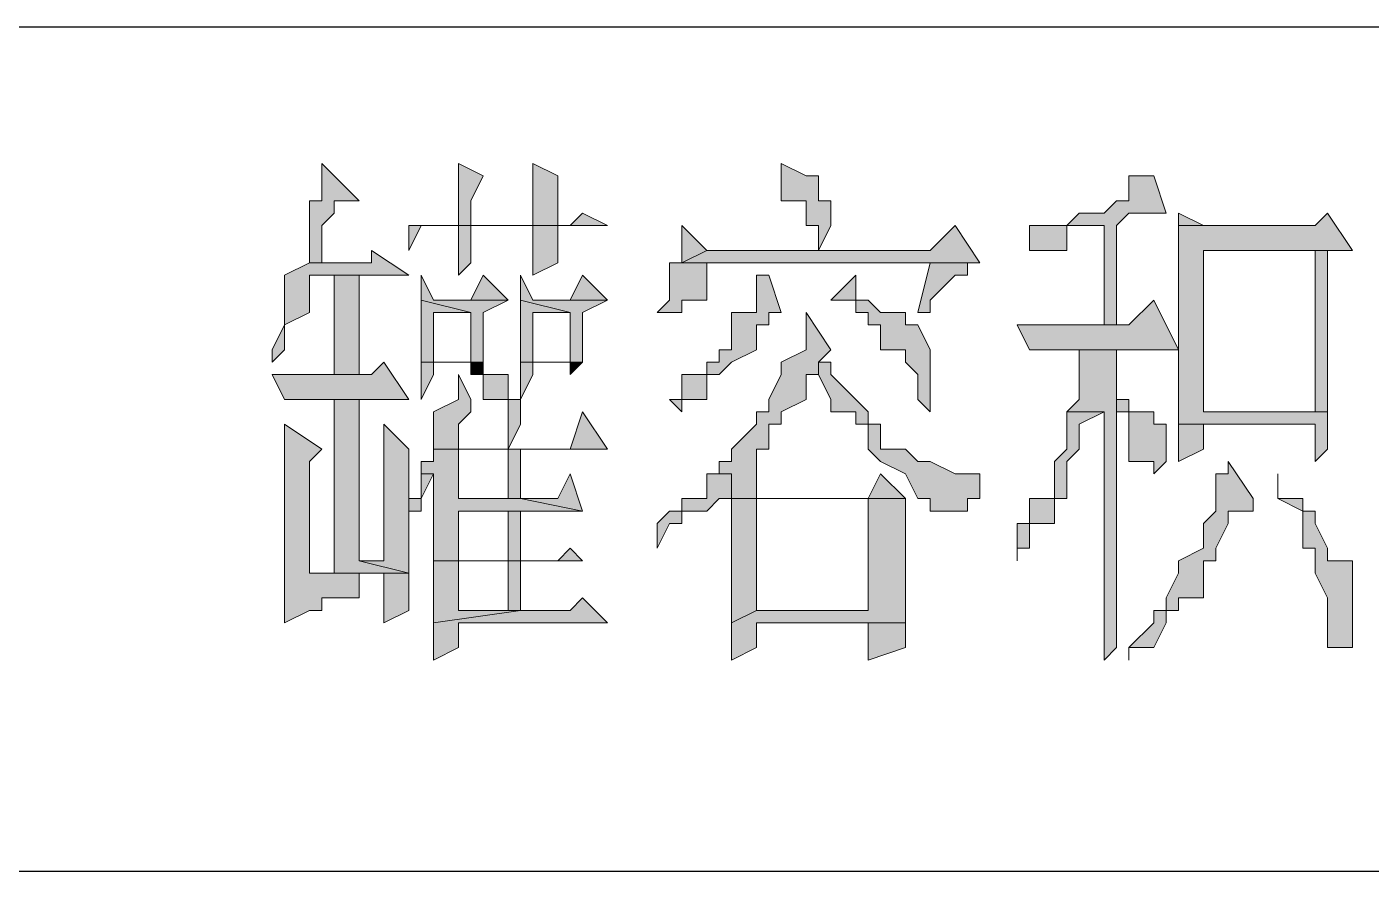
# Model space of a CAD drawing. Header units: millimetres. Extents: x 20 to 821, y 1 to 1134.
# Drawn here: x 701.5 to 720.99, y 1096.88 to 1109.12 of the extents above; entities that cross this region are included whole.
import ezdxf

# ---------------------------------------------------------------- set-up
doc = ezdxf.new("R2010")
doc.units = ezdxf.units.MM
doc.layers.add('1', color=7, linetype='Continuous')

msp = doc.modelspace()

# ---------------------------------------------------------------- hatches: boundary and pattern name
h = msp.add_hatch(color=0)
h.dxf.hatch_style = 2
h.paths.add_polyline_path([(705.78, 1107.141732), (705.78, 1106.601732), (705.6, 1106.601732), (705.6, 1105.701732), (705.78, 1105.701732), (705.78, 1106.241732), (705.96, 1106.421732), (705.96, 1106.601732), (706.32, 1106.601732)])
h = msp.add_hatch(color=0)
h.dxf.hatch_style = 2
h.paths.add_polyline_path([(707.76, 1107.141732), (707.76, 1106.241732), (707.94, 1106.241732), (707.94, 1106.601732), (708.12, 1106.961732)])
h = msp.add_hatch(color=0)
h.dxf.hatch_style = 2
h.paths.add_polyline_path([(708.84, 1107.141732), (708.84, 1106.241732), (709.2, 1106.241732), (709.2, 1106.961732)])
h = msp.add_hatch(color=0)
h.dxf.hatch_style = 2
h.paths.add_polyline_path([(712.44, 1107.141732), (712.44, 1106.601732), (712.8, 1106.601732), (712.8, 1106.241732), (712.98, 1106.241732), (712.98, 1105.881732), (713.16, 1106.241732), (713.16, 1106.601732), (712.98, 1106.601732), (712.98, 1106.961732), (712.8, 1106.961732)])
h = msp.add_hatch(color=0)
h.dxf.hatch_style = 2
h.paths.add_polyline_path([(717.84, 1106.961732), (717.48, 1106.961732), (717.48, 1106.601732), (717.3, 1106.601732), (717.12, 1106.421732), (716.76, 1106.421732), (716.58, 1106.241732), (716.04, 1106.241732), (717.12, 1106.241732), (717.12, 1104.801732), (717.3, 1104.801732), (717.3, 1106.241732), (717.48, 1106.421732), (718.02, 1106.421732)])
h = msp.add_hatch(color=0)
h.dxf.hatch_style = 2
h.paths.add_polyline_path([(709.56, 1106.421732), (709.38, 1106.241732), (707.04, 1106.241732), (707.04, 1105.881732), (707.22, 1106.241732), (709.92, 1106.241732)])
h = msp.add_hatch(color=0)
h.dxf.hatch_style = 2
h.paths.add_polyline_path([(718.2, 1106.421732), (718.2, 1106.241732), (718.56, 1106.241732)])
h = msp.add_hatch(color=0)
h.dxf.hatch_style = 2
h.paths.add_polyline_path([(720.36, 1106.421732), (720.18, 1106.241732), (718.2, 1106.241732), (718.2, 1105.881732), (718.2, 1103.361732), (720.18, 1103.361732), (720.18, 1102.821732), (720.36, 1103.001732), (720.36, 1103.361732), (720.36, 1103.541732), (718.56, 1103.541732), (718.56, 1105.881732), (720.18, 1105.881732), (720.72, 1105.881732)])
h = msp.add_hatch(color=0)
h.dxf.hatch_style = 2
h.paths.add_polyline_path([(707.94, 1106.241732), (707.76, 1106.241732), (707.76, 1105.881732), (707.76, 1105.521732), (707.94, 1105.701732)])
h = msp.add_hatch(color=0)
h.dxf.hatch_style = 2
h.paths.add_polyline_path([(709.2, 1106.241732), (708.84, 1106.241732), (708.84, 1105.521732), (709.2, 1105.701732)])
h = msp.add_hatch(color=0)
h.dxf.hatch_style = 2
h.paths.add_polyline_path([(714.96, 1106.241732), (714.6, 1105.881732), (711.36, 1105.881732), (711, 1105.701732), (715.32, 1105.701732)])
h = msp.add_hatch(color=0)
h.dxf.hatch_style = 2
h.paths.add_polyline_path([(711, 1106.241732), (711, 1105.701732), (711.36, 1105.881732)])
h = msp.add_hatch(color=0)
h.dxf.hatch_style = 2
h.paths.add_polyline_path([(716.04, 1106.241732), (716.04, 1105.881732), (716.4, 1105.881732), (716.58, 1105.881732), (716.58, 1106.241732), (717.12, 1106.241732)])
h = msp.add_hatch(color=0)
h.dxf.hatch_style = 2
h.paths.add_polyline_path([(706.5, 1105.881732), (706.5, 1105.701732), (705.78, 1105.701732), (705.6, 1105.701732), (705.24, 1105.521732), (705.24, 1104.801732), (705.06, 1104.441732), (705.06, 1104.261732), (705.24, 1104.441732), (705.24, 1104.801732), (705.6, 1104.981732), (705.6, 1105.521732), (705.78, 1105.521732), (706.32, 1105.521732), (707.04, 1105.521732)])
h = msp.add_hatch(color=0)
h.dxf.hatch_style = 2
h.paths.add_polyline_path([(720.72, 1105.881732), (720.18, 1105.881732), (720.18, 1103.541732), (718.56, 1103.541732), (720.36, 1103.541732), (720.36, 1105.881732)])
h = msp.add_hatch(color=0)
h.dxf.hatch_style = 2
h.paths.add_polyline_path([(711, 1105.701732), (710.82, 1105.701732), (710.82, 1105.521732), (710.82, 1105.161732), (710.64, 1104.981732), (711, 1104.981732), (711, 1105.161732), (711.36, 1105.161732), (711.36, 1105.521732), (711.36, 1105.701732), (714.6, 1105.701732)])
h = msp.add_hatch(color=0)
h.dxf.hatch_style = 2
h.paths.add_polyline_path([(714.6, 1105.701732), (714.42, 1104.981732), (714.6, 1104.981732), (714.6, 1105.161732), (714.96, 1105.521732), (715.14, 1105.521732), (715.14, 1105.701732), (715.32, 1105.701732)])
h = msp.add_hatch(color=0)
h.dxf.hatch_style = 2
h.paths.add_polyline_path([(705.96, 1104.081732), (706.32, 1104.081732), (706.32, 1105.521732), (705.96, 1105.521732)])
h = msp.add_hatch(color=0)
h.dxf.hatch_style = 2
h.paths.add_polyline_path([(707.22, 1105.521732), (707.22, 1105.161732), (707.94, 1104.981732), (707.94, 1104.261732), (707.4, 1104.261732), (707.22, 1104.261732), (707.22, 1104.081732), (707.22, 1103.721732), (707.4, 1104.081732), (707.4, 1104.261732), (707.94, 1104.261732), (708.12, 1104.261732), (708.12, 1104.441732), (708.12, 1104.981732), (708.48, 1105.161732), (707.4, 1105.161732)])
h = msp.add_hatch(color=0)
h.dxf.hatch_style = 2
h.paths.add_polyline_path([(708.12, 1105.521732), (707.94, 1105.161732), (707.4, 1105.161732), (708.48, 1105.161732)])
h = msp.add_hatch(color=0)
h.dxf.hatch_style = 2
h.paths.add_polyline_path([(708.66, 1105.521732), (708.66, 1105.161732), (709.38, 1104.981732), (709.38, 1104.261732), (708.84, 1104.261732), (708.66, 1104.261732), (708.66, 1104.081732), (708.66, 1103.721732), (708.84, 1104.081732), (708.84, 1104.261732), (709.38, 1104.261732), (709.56, 1104.261732), (709.56, 1104.441732), (709.56, 1104.981732), (709.92, 1105.161732), (708.84, 1105.161732)])
h = msp.add_hatch(color=0)
h.dxf.hatch_style = 2
h.paths.add_polyline_path([(709.56, 1105.521732), (709.38, 1105.161732), (708.84, 1105.161732), (709.92, 1105.161732)])
h = msp.add_hatch(color=0)
h.dxf.hatch_style = 2
h.paths.add_polyline_path([(712.26, 1105.521732), (712.08, 1105.521732), (712.08, 1105.161732), (712.08, 1104.981732), (711.72, 1104.981732), (711.72, 1104.441732), (711.54, 1104.441732), (711.54, 1104.261732), (711.36, 1104.261732), (711.36, 1104.081732), (711, 1104.081732), (711, 1103.721732), (710.82, 1103.721732), (711, 1103.541732), (711, 1103.721732), (711.36, 1103.721732), (711.36, 1104.081732), (711.54, 1104.081732), (711.72, 1104.261732), (712.08, 1104.441732), (712.08, 1104.801732), (712.26, 1104.801732), (712.26, 1104.981732), (712.44, 1104.981732)])
h = msp.add_hatch(color=0)
h.dxf.hatch_style = 2
h.paths.add_polyline_path([(713.52, 1105.521732), (713.16, 1105.161732), (713.52, 1105.161732), (713.52, 1104.981732), (713.7, 1104.981732), (713.7, 1104.801732), (713.88, 1104.801732), (713.88, 1104.441732), (714.24, 1104.441732), (714.24, 1104.261732), (714.42, 1104.081732), (714.42, 1103.721732), (714.6, 1103.541732), (714.6, 1104.441732), (714.42, 1104.801732), (714.24, 1104.801732), (714.24, 1104.981732), (713.88, 1104.981732), (713.7, 1105.161732), (713.52, 1105.161732)])
h = msp.add_hatch(color=0)
h.dxf.hatch_style = 2
h.paths.add_polyline_path([(707.22, 1105.161732), (707.22, 1104.261732), (707.4, 1104.261732), (707.4, 1104.981732), (707.94, 1104.981732)])
h = msp.add_hatch(color=0)
h.dxf.hatch_style = 2
h.paths.add_polyline_path([(708.66, 1105.161732), (708.66, 1104.261732), (708.84, 1104.261732), (708.84, 1104.981732), (709.38, 1104.981732)])
h = msp.add_hatch(color=0)
h.dxf.hatch_style = 2
h.paths.add_polyline_path([(717.84, 1105.161732), (717.48, 1104.801732), (715.86, 1104.801732), (716.04, 1104.441732), (718.2, 1104.441732)])
h = msp.add_hatch(color=0)
h.dxf.hatch_style = 2
h.paths.add_polyline_path([(712.8, 1104.981732), (712.8, 1104.441732), (712.44, 1104.261732), (712.44, 1104.081732), (712.26, 1103.721732), (712.26, 1103.541732), (712.08, 1103.541732), (712.08, 1103.361732), (711.72, 1103.001732), (711.72, 1102.821732), (711.54, 1102.821732), (711.54, 1102.641732), (711.72, 1102.641732), (711.72, 1102.281732), (712.08, 1102.281732), (712.08, 1102.821732), (712.08, 1103.001732), (712.26, 1103.001732), (712.26, 1103.361732), (712.44, 1103.361732), (712.44, 1103.541732), (712.8, 1103.721732), (712.8, 1104.081732), (712.98, 1104.081732), (712.98, 1104.261732), (713.16, 1104.441732)])
h = msp.add_hatch(color=0)
h.dxf.hatch_style = 2
h.paths.add_polyline_path([(717.3, 1104.441732), (716.76, 1104.441732), (716.76, 1104.261732), (716.76, 1103.721732), (716.58, 1103.541732), (717.12, 1103.541732), (717.12, 1103.361732), (717.12, 1100.481732), (717.12, 1099.941732), (717.3, 1100.121732)])
h = msp.add_hatch(color=0)
h.dxf.hatch_style = 2
h.paths.add_polyline_path([(706.68, 1104.261732), (706.5, 1104.081732), (705.06, 1104.081732), (705.24, 1103.721732), (707.04, 1103.721732)])
h = msp.add_hatch(color=0)
h.dxf.hatch_style = 2
h.paths.add_polyline_path([(708.12, 1104.261732), (707.94, 1104.261732), (707.94, 1104.081732), (708.12, 1104.081732)])
h = msp.add_hatch(color=0)
h.dxf.hatch_style = 2
h.paths.add_polyline_path([(709.56, 1104.261732), (709.38, 1104.261732), (709.38, 1104.081732)])
h = msp.add_hatch(color=0)
h.dxf.hatch_style = 2
h.paths.add_polyline_path([(712.98, 1104.261732), (712.98, 1104.081732), (713.16, 1103.721732), (713.16, 1103.541732), (713.52, 1103.541732), (713.52, 1103.361732), (713.7, 1103.361732), (713.7, 1103.001732), (713.88, 1102.821732), (714.24, 1102.641732), (714.42, 1102.281732), (714.6, 1102.281732), (714.6, 1102.101732), (715.14, 1102.101732), (715.14, 1102.281732), (715.32, 1102.281732), (715.32, 1102.641732), (714.96, 1102.641732), (714.6, 1102.821732), (714.42, 1102.821732), (714.24, 1103.001732), (713.88, 1103.001732), (713.88, 1103.361732), (713.7, 1103.361732), (713.7, 1103.541732), (713.52, 1103.721732), (713.16, 1104.081732), (713.16, 1104.261732)])
h = msp.add_hatch(color=0)
h.dxf.hatch_style = 2
h.paths.add_polyline_path([(707.76, 1104.081732), (707.76, 1103.721732), (707.4, 1103.541732), (707.4, 1103.001732), (707.76, 1103.001732), (707.76, 1103.361732), (707.94, 1103.541732), (707.94, 1103.721732)])
h = msp.add_hatch(color=0)
h.dxf.hatch_style = 2
h.paths.add_polyline_path([(708.12, 1104.081732), (708.12, 1103.721732), (708.48, 1103.721732), (708.48, 1103.001732), (708.66, 1103.361732), (708.66, 1103.721732), (708.48, 1103.721732), (708.48, 1104.081732)])
h = msp.add_hatch(color=0)
h.dxf.hatch_style = 2
h.paths.add_polyline_path([(706.32, 1103.721732), (705.96, 1103.721732), (705.96, 1101.201732), (705.6, 1101.201732), (706.32, 1101.201732), (707.04, 1101.201732), (706.32, 1101.381732)])
h = msp.add_hatch(color=0)
h.dxf.hatch_style = 2
h.paths.add_polyline_path([(709.56, 1103.541732), (709.38, 1103.001732), (707.4, 1103.001732), (707.4, 1102.821732), (707.22, 1102.821732), (707.22, 1102.641732), (707.4, 1102.641732), (707.4, 1102.281732), (707.4, 1101.381732), (708.66, 1101.381732), (707.76, 1101.381732), (707.76, 1102.101732), (709.56, 1102.101732), (708.66, 1102.281732), (707.76, 1102.281732), (707.76, 1103.001732), (709.92, 1103.001732)])
h = msp.add_hatch(color=0)
h.dxf.hatch_style = 2
h.paths.add_polyline_path([(716.58, 1103.541732), (716.58, 1103.001732), (716.4, 1102.821732), (716.4, 1102.281732), (716.04, 1102.281732), (716.04, 1101.921732), (715.86, 1101.921732), (715.86, 1101.381732), (715.86, 1101.561732), (716.04, 1101.561732), (716.04, 1101.921732), (716.4, 1101.921732), (716.4, 1102.101732), (716.4, 1102.281732), (716.58, 1102.281732), (716.58, 1102.641732), (716.58, 1102.821732), (716.76, 1103.001732), (716.76, 1103.361732), (717.12, 1103.541732)])
h = msp.add_hatch(color=0)
h.dxf.hatch_style = 2
h.paths.add_polyline_path([(717.3, 1103.721732), (717.3, 1103.541732), (717.48, 1103.541732), (717.48, 1102.821732), (717.84, 1102.821732), (717.84, 1102.641732), (718.02, 1102.821732), (718.02, 1103.361732), (717.84, 1103.361732), (717.84, 1103.541732), (717.48, 1103.541732), (717.48, 1103.721732)])
h = msp.add_hatch(color=0)
h.dxf.hatch_style = 2
h.paths.add_polyline_path([(705.24, 1103.361732), (705.24, 1100.481732), (705.6, 1100.661732), (705.78, 1100.661732), (705.78, 1100.841732), (706.32, 1100.841732), (706.32, 1101.201732), (705.6, 1101.201732), (705.6, 1102.821732), (705.78, 1103.001732)])
h = msp.add_hatch(color=0)
h.dxf.hatch_style = 2
h.paths.add_polyline_path([(706.68, 1103.361732), (706.68, 1101.381732), (706.32, 1101.381732), (707.04, 1101.201732), (707.04, 1103.001732)])
h = msp.add_hatch(color=0)
h.dxf.hatch_style = 2
h.paths.add_polyline_path([(718.2, 1103.361732), (718.2, 1102.821732), (718.56, 1103.001732), (718.56, 1103.361732), (720.18, 1103.361732)])
h = msp.add_hatch(color=0)
h.dxf.hatch_style = 2
h.paths.add_polyline_path([(708.66, 1103.001732), (708.48, 1103.001732), (708.48, 1102.281732), (707.76, 1102.281732), (708.66, 1102.281732)])
h = msp.add_hatch(color=0)
h.dxf.hatch_style = 2
h.paths.add_polyline_path([(718.92, 1102.821732), (718.92, 1102.641732), (718.74, 1102.641732), (718.74, 1102.101732), (718.56, 1101.921732), (718.56, 1101.561732), (718.2, 1101.381732), (718.2, 1101.201732), (718.02, 1100.841732), (718.02, 1100.661732), (717.84, 1100.661732), (717.84, 1100.481732), (717.48, 1100.121732), (717.48, 1099.941732), (717.48, 1100.121732), (717.84, 1100.121732), (718.02, 1100.481732), (718.02, 1100.661732), (718.2, 1100.661732), (718.2, 1100.841732), (718.56, 1100.841732), (718.56, 1101.381732), (718.74, 1101.381732), (718.74, 1101.561732), (718.92, 1101.921732), (718.92, 1102.101732), (719.28, 1102.101732), (719.28, 1102.281732)])
h = msp.add_hatch(color=0)
h.dxf.hatch_style = 2
h.paths.add_polyline_path([(707.22, 1102.641732), (707.22, 1102.281732), (707.04, 1102.281732), (707.04, 1101.921732), (707.04, 1102.101732), (707.22, 1102.101732), (707.22, 1102.281732), (707.4, 1102.641732)])
h = msp.add_hatch(color=0)
h.dxf.hatch_style = 2
h.paths.add_polyline_path([(709.38, 1102.641732), (709.2, 1102.281732), (708.66, 1102.281732), (709.56, 1102.101732)])
h = msp.add_hatch(color=0)
h.dxf.hatch_style = 2
h.paths.add_polyline_path([(711.54, 1102.641732), (711.36, 1102.641732), (711.36, 1102.281732), (711, 1102.281732), (711, 1102.101732), (710.82, 1102.101732), (710.64, 1101.921732), (710.64, 1101.561732), (710.82, 1101.921732), (711, 1101.921732), (711, 1102.101732), (711.36, 1102.101732), (711.54, 1102.281732), (711.72, 1102.281732), (711.72, 1102.641732)])
h = msp.add_hatch(color=0)
h.dxf.hatch_style = 2
h.paths.add_polyline_path([(713.88, 1102.641732), (713.7, 1102.281732), (711.72, 1102.281732), (711.72, 1102.101732), (711.72, 1100.481732), (712.08, 1100.661732), (712.08, 1102.281732), (713.7, 1102.281732), (714.24, 1102.281732)])
h = msp.add_hatch(color=0)
h.dxf.hatch_style = 2
h.paths.add_polyline_path([(719.64, 1102.641732), (719.64, 1102.281732), (720, 1102.101732), (720, 1101.561732), (720.18, 1101.561732), (720.18, 1101.201732), (720.36, 1100.841732), (720.36, 1100.121732), (720.72, 1100.121732), (720.72, 1100.841732), (720.72, 1101.201732), (720.72, 1101.381732), (720.36, 1101.381732), (720.36, 1101.561732), (720.18, 1101.921732), (720.18, 1102.101732), (720, 1102.101732), (720, 1102.281732), (719.64, 1102.281732)])
h = msp.add_hatch(color=0)
h.dxf.hatch_style = 2
h.paths.add_polyline_path([(714.24, 1102.281732), (713.7, 1102.281732), (713.7, 1100.661732), (712.08, 1100.661732), (711.72, 1100.481732), (711.72, 1099.941732), (712.08, 1100.121732), (712.08, 1100.481732), (713.7, 1100.481732), (714.24, 1100.481732), (714.24, 1100.661732)])
h = msp.add_hatch(color=0)
h.dxf.hatch_style = 2
h.paths.add_polyline_path([(708.66, 1102.101732), (708.48, 1102.101732), (708.48, 1101.381732), (707.76, 1101.381732), (708.66, 1101.381732)])
h = msp.add_hatch(color=0)
h.dxf.hatch_style = 2
h.paths.add_polyline_path([(709.38, 1101.561732), (709.2, 1101.381732), (707.4, 1101.381732), (707.4, 1101.201732), (707.4, 1100.481732), (708.66, 1100.661732), (707.76, 1100.661732), (707.76, 1101.381732), (709.56, 1101.381732)])
h = msp.add_hatch(color=0)
h.dxf.hatch_style = 2
h.paths.add_polyline_path([(707.04, 1101.201732), (706.68, 1101.201732), (706.68, 1100.481732), (707.04, 1100.661732)])
h = msp.add_hatch(color=0)
h.dxf.hatch_style = 2
h.paths.add_polyline_path([(708.66, 1101.381732), (708.48, 1101.381732), (708.48, 1100.661732), (707.76, 1100.661732), (708.66, 1100.661732)])
h = msp.add_hatch(color=0)
h.dxf.hatch_style = 2
h.paths.add_polyline_path([(709.56, 1100.841732), (709.38, 1100.661732), (708.66, 1100.661732), (707.4, 1100.481732), (707.4, 1099.941732), (707.76, 1100.121732), (707.76, 1100.481732), (709.92, 1100.481732)])
h = msp.add_hatch(color=0)
h.dxf.hatch_style = 2
h.paths.add_polyline_path([(714.24, 1100.481732), (713.7, 1100.481732), (713.7, 1099.941732), (714.24, 1100.121732)])

# ---------------------------------------------------------------- linework, layer by layer
at = {"layer": '1', "color": 0, "lineweight": 25}
for points in [[(557.64, 1109.121732), (821.16, 1109.121732)], [(557.64, 1096.881732), (821.16, 1096.881732)]]:
    msp.add_lwpolyline(points, dxfattribs=at)
at = {"layer": '1', "color": 0, "lineweight": 5}
for points in [[(705.78, 1107.141732), (705.78, 1106.601732), (705.6, 1106.601732), (705.6, 1105.701732), (705.78, 1105.701732), (705.78, 1106.241732), (705.96, 1106.421732), (705.96, 1106.601732), (706.32, 1106.601732), (705.78, 1107.141732)], [(707.76, 1107.141732), (707.76, 1106.241732), (707.94, 1106.241732), (707.94, 1106.601732), (708.12, 1106.961732), (707.76, 1107.141732)], [(708.84, 1107.141732), (708.84, 1106.241732), (709.2, 1106.241732), (709.2, 1106.961732), (708.84, 1107.141732)], [(712.44, 1107.141732), (712.44, 1106.601732), (712.8, 1106.601732), (712.8, 1106.241732), (712.98, 1106.241732), (712.98, 1105.881732), (713.16, 1106.241732), (713.16, 1106.601732), (712.98, 1106.601732), (712.98, 1106.961732), (712.8, 1106.961732), (712.44, 1107.141732)], [(717.84, 1106.961732), (717.48, 1106.961732), (717.48, 1106.601732), (717.3, 1106.601732), (717.12, 1106.421732), (716.76, 1106.421732), (716.58, 1106.241732), (716.04, 1106.241732), (717.12, 1106.241732), (717.12, 1104.801732), (717.3, 1104.801732), (717.3, 1106.241732), (717.48, 1106.421732), (718.02, 1106.421732), (717.84, 1106.961732)], [(709.56, 1106.421732), (709.38, 1106.241732), (707.04, 1106.241732), (707.04, 1105.881732), (707.22, 1106.241732), (709.92, 1106.241732), (709.56, 1106.421732)], [(718.2, 1106.421732), (718.2, 1106.241732), (718.56, 1106.241732), (718.2, 1106.421732)], [(720.36, 1106.421732), (720.18, 1106.241732), (718.2, 1106.241732), (718.2, 1105.881732), (718.2, 1103.361732), (720.18, 1103.361732), (720.18, 1102.821732), (720.36, 1103.001732), (720.36, 1103.361732), (720.36, 1103.361732), (720.36, 1103.541732), (718.56, 1103.541732), (718.56, 1105.881732), (720.18, 1105.881732), (720.72, 1105.881732), (720.36, 1106.421732)], [(707.94, 1106.241732), (707.76, 1106.241732), (707.76, 1105.881732), (707.76, 1105.521732), (707.94, 1105.701732), (707.94, 1106.241732)], [(709.2, 1106.241732), (708.84, 1106.241732), (708.84, 1105.521732), (709.2, 1105.701732), (709.2, 1106.241732)], [(714.96, 1106.241732), (714.6, 1105.881732), (711.36, 1105.881732), (711, 1105.701732), (715.32, 1105.701732), (714.96, 1106.241732)], [(711, 1106.241732), (711, 1105.701732), (711.36, 1105.881732), (711, 1106.241732)], [(716.04, 1106.241732), (716.04, 1105.881732), (716.4, 1105.881732), (716.58, 1105.881732), (716.58, 1106.241732), (717.12, 1106.241732), (716.04, 1106.241732)], [(706.5, 1105.881732), (706.5, 1105.701732), (705.78, 1105.701732), (705.6, 1105.701732), (705.24, 1105.521732), (705.24, 1104.801732), (705.06, 1104.441732), (705.06, 1104.261732), (705.24, 1104.441732), (705.24, 1104.801732), (705.6, 1104.981732), (705.6, 1105.521732), (705.78, 1105.521732), (706.32, 1105.521732), (707.04, 1105.521732), (706.5, 1105.881732)], [(720.72, 1105.881732), (720.18, 1105.881732), (720.18, 1103.541732), (718.56, 1103.541732), (720.36, 1103.541732), (720.36, 1105.881732), (720.72, 1105.881732)], [(711, 1105.701732), (710.82, 1105.701732), (710.82, 1105.521732), (710.82, 1105.161732), (710.64, 1104.981732), (711, 1104.981732), (711, 1105.161732), (711.36, 1105.161732), (711.36, 1105.521732), (711.36, 1105.701732), (714.6, 1105.701732), (711, 1105.701732)], [(714.6, 1105.701732), (714.42, 1104.981732), (714.6, 1104.981732), (714.6, 1105.161732), (714.96, 1105.521732), (715.14, 1105.521732), (715.14, 1105.701732), (715.32, 1105.701732), (714.6, 1105.701732)], [(705.96, 1104.081732), (706.32, 1104.081732), (706.32, 1105.521732), (705.96, 1105.521732), (705.96, 1104.081732)], [(707.22, 1105.521732), (707.22, 1105.161732), (707.94, 1104.981732), (707.94, 1104.261732), (707.4, 1104.261732), (707.22, 1104.261732), (707.22, 1104.081732), (707.22, 1103.721732), (707.4, 1104.081732), (707.4, 1104.261732), (707.94, 1104.261732), (708.12, 1104.261732), (708.12, 1104.441732), (708.12, 1104.981732), (708.48, 1105.161732), (707.4, 1105.161732), (707.22, 1105.521732)], [(708.12, 1105.521732), (707.94, 1105.161732), (707.4, 1105.161732), (708.48, 1105.161732), (708.12, 1105.521732)], [(708.66, 1105.521732), (708.66, 1105.161732), (709.38, 1104.981732), (709.38, 1104.261732), (708.84, 1104.261732), (708.66, 1104.261732), (708.66, 1104.081732), (708.66, 1103.721732), (708.84, 1104.081732), (708.84, 1104.261732), (709.38, 1104.261732), (709.56, 1104.261732), (709.56, 1104.441732), (709.56, 1104.981732), (709.92, 1105.161732), (708.84, 1105.161732), (708.66, 1105.521732)], [(709.56, 1105.521732), (709.38, 1105.161732), (708.84, 1105.161732), (709.92, 1105.161732), (709.56, 1105.521732)], [(712.26, 1105.521732), (712.08, 1105.521732), (712.08, 1105.161732), (712.08, 1104.981732), (711.72, 1104.981732), (711.72, 1104.441732), (711.54, 1104.441732), (711.54, 1104.261732), (711.36, 1104.261732), (711.36, 1104.081732), (711, 1104.081732), (711, 1103.721732), (710.82, 1103.721732), (711, 1103.541732), (711, 1103.721732), (711.36, 1103.721732), (711.36, 1104.081732), (711.54, 1104.081732), (711.72, 1104.261732), (712.08, 1104.441732), (712.08, 1104.801732), (712.26, 1104.801732), (712.26, 1104.981732), (712.44, 1104.981732), (712.26, 1105.521732)], [(713.52, 1105.521732), (713.16, 1105.161732), (713.52, 1105.161732), (713.52, 1104.981732), (713.7, 1104.981732), (713.7, 1104.801732), (713.88, 1104.801732), (713.88, 1104.441732), (714.24, 1104.441732), (714.24, 1104.261732), (714.42, 1104.081732), (714.42, 1103.721732), (714.6, 1103.541732), (714.6, 1104.441732), (714.42, 1104.801732), (714.24, 1104.801732), (714.24, 1104.981732), (713.88, 1104.981732), (713.7, 1105.161732), (713.52, 1105.161732), (713.52, 1105.521732)], [(707.22, 1105.161732), (707.22, 1104.261732), (707.4, 1104.261732), (707.4, 1104.981732), (707.94, 1104.981732), (707.22, 1105.161732)], [(708.66, 1105.161732), (708.66, 1104.261732), (708.84, 1104.261732), (708.84, 1104.981732), (709.38, 1104.981732), (708.66, 1105.161732)], [(717.84, 1105.161732), (717.48, 1104.801732), (715.86, 1104.801732), (716.04, 1104.441732), (718.2, 1104.441732), (717.84, 1105.161732)], [(712.8, 1104.981732), (712.8, 1104.441732), (712.44, 1104.261732), (712.44, 1104.081732), (712.26, 1103.721732), (712.26, 1103.541732), (712.08, 1103.541732), (712.08, 1103.361732), (711.72, 1103.001732), (711.72, 1102.821732), (711.54, 1102.821732), (711.54, 1102.641732), (711.72, 1102.641732), (711.72, 1102.281732), (712.08, 1102.281732), (712.08, 1102.821732), (712.08, 1103.001732), (712.26, 1103.001732), (712.26, 1103.361732), (712.44, 1103.361732), (712.44, 1103.541732), (712.8, 1103.721732), (712.8, 1104.081732), (712.98, 1104.081732), (712.98, 1104.261732), (713.16, 1104.441732), (712.8, 1104.981732)], [(717.3, 1104.441732), (716.76, 1104.441732), (716.76, 1104.261732), (716.76, 1103.721732), (716.58, 1103.541732), (717.12, 1103.541732), (717.12, 1103.361732), (717.12, 1100.481732), (717.12, 1100.481732), (717.12, 1099.941732), (717.3, 1100.121732), (717.3, 1104.441732)], [(706.68, 1104.261732), (706.5, 1104.081732), (705.06, 1104.081732), (705.24, 1103.721732), (707.04, 1103.721732), (706.68, 1104.261732)], [(708.12, 1104.261732), (707.94, 1104.261732), (707.94, 1104.081732), (708.12, 1104.081732), (708.12, 1104.261732)], [(709.56, 1104.261732), (709.38, 1104.261732), (709.38, 1104.081732), (709.56, 1104.261732)], [(712.98, 1104.261732), (712.98, 1104.081732), (713.16, 1103.721732), (713.16, 1103.541732), (713.52, 1103.541732), (713.52, 1103.361732), (713.7, 1103.361732), (713.7, 1103.001732), (713.88, 1102.821732), (714.24, 1102.641732), (714.42, 1102.281732), (714.6, 1102.281732), (714.6, 1102.101732), (715.14, 1102.101732), (715.14, 1102.281732), (715.32, 1102.281732), (715.32, 1102.641732), (714.96, 1102.641732), (714.6, 1102.821732), (714.42, 1102.821732), (714.24, 1103.001732), (713.88, 1103.001732), (713.88, 1103.361732), (713.7, 1103.361732), (713.7, 1103.541732), (713.52, 1103.721732), (713.16, 1104.081732), (713.16, 1104.261732), (712.98, 1104.261732)], [(707.76, 1104.081732), (707.76, 1103.721732), (707.4, 1103.541732), (707.4, 1103.001732), (707.76, 1103.001732), (707.76, 1103.361732), (707.94, 1103.541732), (707.94, 1103.721732), (707.76, 1104.081732)], [(708.12, 1104.081732), (708.12, 1103.721732), (708.48, 1103.721732), (708.48, 1103.001732), (708.66, 1103.361732), (708.66, 1103.721732), (708.48, 1103.721732), (708.48, 1104.081732), (708.12, 1104.081732)], [(706.32, 1103.721732), (705.96, 1103.721732), (705.96, 1101.201732), (705.6, 1101.201732), (706.32, 1101.201732), (707.04, 1101.201732), (706.32, 1101.381732), (706.32, 1103.721732)], [(709.56, 1103.541732), (709.38, 1103.001732), (707.4, 1103.001732), (707.4, 1102.821732), (707.22, 1102.821732), (707.22, 1102.641732), (707.4, 1102.641732), (707.4, 1102.281732), (707.4, 1101.381732), (708.66, 1101.381732), (707.76, 1101.381732), (707.76, 1102.101732), (709.56, 1102.101732), (708.66, 1102.281732), (707.76, 1102.281732), (707.76, 1103.001732), (709.92, 1103.001732), (709.56, 1103.541732)], [(716.58, 1103.541732), (716.58, 1103.001732), (716.4, 1102.821732), (716.4, 1102.281732), (716.04, 1102.281732), (716.04, 1101.921732), (715.86, 1101.921732), (715.86, 1101.381732), (715.86, 1101.561732), (716.04, 1101.561732), (716.04, 1101.921732), (716.4, 1101.921732), (716.4, 1102.101732), (716.4, 1102.281732), (716.58, 1102.281732), (716.58, 1102.641732), (716.58, 1102.821732), (716.76, 1103.001732), (716.76, 1103.361732), (717.12, 1103.541732), (716.58, 1103.541732)], [(717.3, 1103.721732), (717.3, 1103.541732), (717.48, 1103.541732), (717.48, 1102.821732), (717.84, 1102.821732), (717.84, 1102.641732), (718.02, 1102.821732), (718.02, 1103.361732), (717.84, 1103.361732), (717.84, 1103.541732), (717.48, 1103.541732), (717.48, 1103.721732), (717.3, 1103.721732)], [(705.24, 1103.361732), (705.24, 1100.481732), (705.6, 1100.661732), (705.78, 1100.661732), (705.78, 1100.841732), (706.32, 1100.841732), (706.32, 1101.201732), (705.6, 1101.201732), (705.6, 1102.821732), (705.78, 1103.001732), (705.24, 1103.361732)], [(706.68, 1103.361732), (706.68, 1101.381732), (706.32, 1101.381732), (707.04, 1101.201732), (707.04, 1103.001732), (706.68, 1103.361732)], [(718.2, 1103.361732), (718.2, 1102.821732), (718.56, 1103.001732), (718.56, 1103.361732), (720.18, 1103.361732), (718.2, 1103.361732)], [(708.66, 1103.001732), (708.48, 1103.001732), (708.48, 1102.281732), (707.76, 1102.281732), (708.66, 1102.281732), (708.66, 1103.001732)], [(718.92, 1102.821732), (718.92, 1102.641732), (718.74, 1102.641732), (718.74, 1102.101732), (718.56, 1101.921732), (718.56, 1101.561732), (718.2, 1101.381732), (718.2, 1101.201732), (718.02, 1100.841732), (718.02, 1100.661732), (717.84, 1100.661732), (717.84, 1100.481732), (717.48, 1100.121732), (717.48, 1099.941732), (717.48, 1100.121732), (717.84, 1100.121732), (718.02, 1100.481732), (718.02, 1100.481732), (718.02, 1100.661732), (718.2, 1100.661732), (718.2, 1100.841732), (718.56, 1100.841732), (718.56, 1101.381732), (718.74, 1101.381732), (718.74, 1101.561732), (718.92, 1101.921732), (718.92, 1102.101732), (719.28, 1102.101732), (719.28, 1102.281732), (718.92, 1102.821732)], [(707.22, 1102.641732), (707.22, 1102.281732), (707.04, 1102.281732), (707.04, 1101.921732), (707.04, 1102.101732), (707.22, 1102.101732), (707.22, 1102.281732), (707.4, 1102.641732), (707.22, 1102.641732)], [(709.38, 1102.641732), (709.2, 1102.281732), (708.66, 1102.281732), (709.56, 1102.101732), (709.38, 1102.641732)], [(711.54, 1102.641732), (711.36, 1102.641732), (711.36, 1102.281732), (711, 1102.281732), (711, 1102.101732), (710.82, 1102.101732), (710.64, 1101.921732), (710.64, 1101.561732), (710.82, 1101.921732), (711, 1101.921732), (711, 1102.101732), (711.36, 1102.101732), (711.54, 1102.281732), (711.72, 1102.281732), (711.72, 1102.641732), (711.54, 1102.641732)], [(713.88, 1102.641732), (713.7, 1102.281732), (711.72, 1102.281732), (711.72, 1102.101732), (711.72, 1100.481732), (712.08, 1100.661732), (712.08, 1102.281732), (713.7, 1102.281732), (714.24, 1102.281732), (713.88, 1102.641732)], [(719.64, 1102.641732), (719.64, 1102.281732), (720, 1102.101732), (720, 1101.561732), (720.18, 1101.561732), (720.18, 1101.201732), (720.36, 1100.841732), (720.36, 1100.121732), (720.72, 1100.121732), (720.72, 1100.841732), (720.72, 1101.201732), (720.72, 1101.381732), (720.36, 1101.381732), (720.36, 1101.561732), (720.18, 1101.921732), (720.18, 1102.101732), (720, 1102.101732), (720, 1102.281732), (719.64, 1102.281732), (719.64, 1102.641732)], [(714.24, 1102.281732), (713.7, 1102.281732), (713.7, 1100.661732), (712.08, 1100.661732), (711.72, 1100.481732), (711.72, 1099.941732), (712.08, 1100.121732), (712.08, 1100.481732), (713.7, 1100.481732), (714.24, 1100.481732), (714.24, 1100.661732), (714.24, 1102.281732)], [(708.66, 1102.101732), (708.48, 1102.101732), (708.48, 1101.381732), (707.76, 1101.381732), (708.66, 1101.381732), (708.66, 1102.101732)], [(709.38, 1101.561732), (709.2, 1101.381732), (707.4, 1101.381732), (707.4, 1101.201732), (707.4, 1100.481732), (708.66, 1100.661732), (707.76, 1100.661732), (707.76, 1101.381732), (709.56, 1101.381732), (709.38, 1101.561732)], [(707.04, 1101.201732), (706.68, 1101.201732), (706.68, 1100.481732), (707.04, 1100.661732), (707.04, 1101.201732)], [(708.66, 1101.381732), (708.48, 1101.381732), (708.48, 1100.661732), (707.76, 1100.661732), (708.66, 1100.661732), (708.66, 1101.381732)], [(709.56, 1100.841732), (709.38, 1100.661732), (708.66, 1100.661732), (707.4, 1100.481732), (707.4, 1099.941732), (707.76, 1100.121732), (707.76, 1100.481732), (709.92, 1100.481732), (709.56, 1100.841732)], [(714.24, 1100.481732), (713.7, 1100.481732), (713.7, 1099.941732), (714.24, 1100.121732), (714.24, 1100.481732)]]:
    msp.add_lwpolyline(points, dxfattribs=at)

doc.saveas('drawing.dxf')
